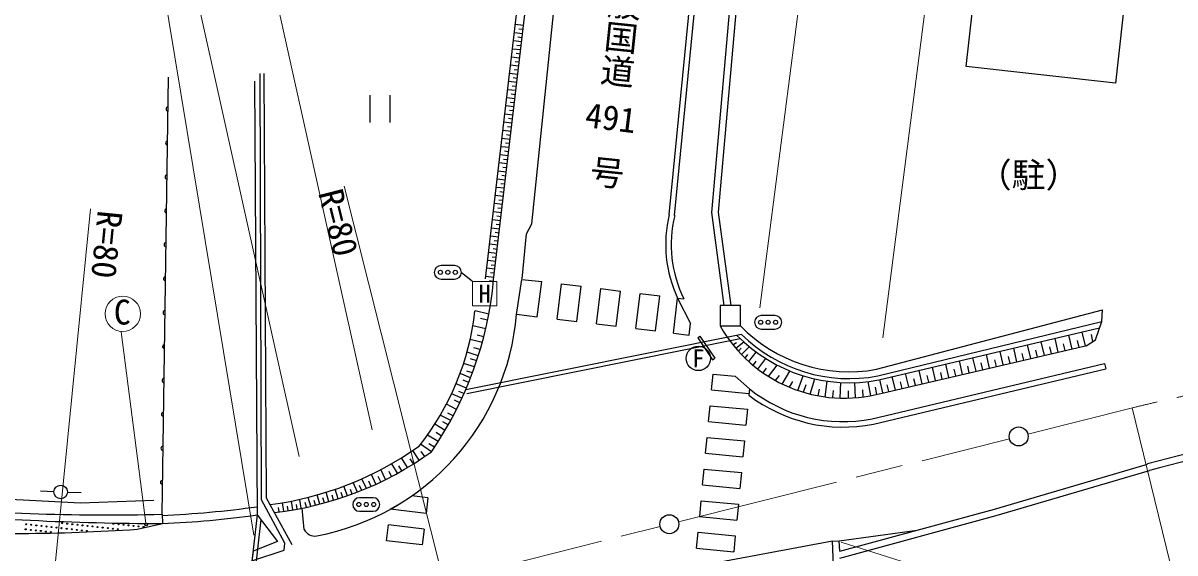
# Model space of a CAD drawing. Units: millimetres, scale not verified. Extents: x 40000 to 680000, y 20000 to 380000.
# Drawn here: x 304138 to 389012, y 280416 to 319464 of the extents above; entities that cross this region are included whole.
import ezdxf
from ezdxf.enums import TextEntityAlignment as Align

# ---------------------------------------------------------------- set-up
doc = ezdxf.new("R2010")
doc.units = ezdxf.units.MM
doc.header["$LTSCALE"] = 1000
doc.linetypes.add('CHAIN', pattern=[18.5, 12, -1.5, 3.5, -1.5])
for name, color, linetype, lineweight in [('M-BGD', 7, 'Continuous', 25), ('M-BMK', 2, 'CHAIN', 13), ('M-BMK-SRVR', 3, 'Continuous', 25), ('M-STR-HTXT', 7, 'Continuous', 13), ('M-STR-STRC', 7, 'Continuous', 25), ('名称未設定-5', 7, 'Continuous', 13)]:
    doc.layers.add(name, color=color, linetype=linetype, lineweight=lineweight)
doc.styles.add('@ＭＳ ゴシック', font='')
doc.styles.add('ＭＳ ゴシック', font='')
doc.styles.get('@ＭＳ ゴシック').set_extended_font_data('@MS Gothic')
doc.styles.get('ＭＳ ゴシック').set_extended_font_data('MS Gothic')

# ---------------------------------------------------------------- blocks, each defined once
blk = doc.blocks.new('open_arrow')
at = {"color": 0, "linetype": 'Continuous', "lineweight": -2}
blk.add_lwpolyline([(7.5, 1.25), (0, 0), (7.5, -1.25)], dxfattribs=at)

msp = doc.modelspace()

# ---------------------------------------------------------------- linework, layer by layer
at = {"layer": 'M-BGD'}
for p, q in [((338215, 300616), (341184, 325947)), ((338812, 300554), (341779, 325877)), ((341624, 304659), (343789, 325592)), ((351755, 305348), (353637, 324648)), ((352150, 305281), (354035, 324609)), ((354877, 305511), (356561, 324439)), ((355380, 305523), (357059, 324394)), ((341006, 319279), (340410, 319349)), ((340936, 318679), (340340, 318749)), ((340901, 318380), (340603, 318415)), ((340971, 318979), (340673, 319014)), ((340795, 317480), (340200, 317550)), ((340866, 318080), (340270, 318150)), ((340831, 317780), (340533, 317815)), ((340725, 316880), (340129, 316950)), ((340690, 316581), (340392, 316616)), ((340760, 317180), (340462, 317215)), ((321704, 284321), (321604, 315739)), ((322085, 284461), (321904, 315740)), ((340585, 315681), (339989, 315751)), ((340655, 316281), (340059, 316351)), ((340620, 315981), (340322, 316016)), ((314380, 283268), (314859, 315482)), ((321183, 315178), (321383, 283218)), ((340514, 315081), (339918, 315151)), ((340550, 315381), (340252, 315416)), ((329696, 314143), (329696, 312143)), ((331196, 312143), (331196, 314143)), ((340444, 314482), (339848, 314552)), ((340409, 314182), (340111, 314217)), ((340479, 314782), (340181, 314817)), ((340304, 313282), (339708, 313352)), ((340374, 313882), (339778, 313952)), ((340339, 313582), (340041, 313617)), ((340233, 312683), (339637, 312753)), ((340198, 312383), (339900, 312418)), ((340268, 312983), (339970, 313018)), ((340093, 311483), (339497, 311553)), ((340163, 312083), (339567, 312153)), ((340128, 311783), (339830, 311818)), ((340023, 310884), (339427, 310954)), ((340058, 311184), (339760, 311219)), ((339952, 310284), (339356, 310354)), ((339917, 309984), (339619, 310019)), ((339987, 310584), (339689, 310619)), ((339812, 309085), (339216, 309155)), ((339882, 309684), (339286, 309754)), ((339847, 309385), (339549, 309420)), ((339741, 308485), (339146, 308555)), ((339706, 308185), (339408, 308220)), ((339777, 308785), (339479, 308820)), ((339601, 307286), (339005, 307356)), ((339671, 307885), (339075, 307955)), ((339636, 307586), (339338, 307621)), ((339531, 306686), (338935, 306756)), ((339495, 306386), (339198, 306421)), ((339566, 306986), (339268, 307021)), ((339390, 305487), (338794, 305557)), ((339460, 306086), (338864, 306156)), ((339425, 305787), (339127, 305822)), ((339320, 304887), (338724, 304957)), ((339355, 305187), (339057, 305222)), ((355798, 298654), (354877, 305511)), ((356303, 298654), (355380, 305523)), ((339250, 304287), (338654, 304357)), ((339214, 303988), (338916, 304023)), ((339285, 304587), (338987, 304622)), ((340902, 300609), (341223, 303937)), ((341223, 303937), (341624, 304659)), ((339109, 303088), (338513, 303158)), ((339179, 303688), (338583, 303758)), ((339144, 303388), (338846, 303423)), ((339039, 302488), (338443, 302558)), ((339004, 302189), (338706, 302224)), ((339074, 302788), (338776, 302823)), ((335939, 301592), (334939, 301592)), ((338902, 301321), (338306, 301391)), ((338968, 301889), (338373, 301959)), ((338933, 301589), (338635, 301624)), ((334939, 300592), (335939, 300592)), ((337236, 300443), (336435, 301049)), ((338832, 300721), (338236, 300791)), ((338867, 301021), (338569, 301056)), ((338796, 300421), (338499, 300456)), ((352370, 299195), (352835, 299139)), ((338457, 298021), (337440, 298260)), ((356996, 298654), (355496, 298654)), ((355496, 298654), (355496, 297154)), ((356996, 297154), (356996, 298654)), ((359535, 297916), (358535, 297916)), ((367010, 293949), (383669, 298323)), ((383624, 297476), (383669, 298323)), ((338227, 296932), (337284, 297154)), ((338366, 297565), (337851, 297686)), ((355496, 297154), (356996, 297154)), ((367123, 293462), (383624, 297476)), ((383163, 296113), (383624, 297476)), ((357080, 296520), (336767, 292441)), ((338082, 296342), (337606, 296454)), ((358535, 296916), (359535, 296916)), ((367191, 293169), (383461, 296995)), ((380415, 295208), (380180, 296224)), ((381437, 295444), (381200, 296464)), ((382409, 295670), (382172, 296691)), ((382972, 295992), (382854, 296502)), ((356975, 296193), (336826, 292147)), ((337974, 295934), (337085, 296143)), ((337826, 295416), (337349, 295529)), ((356438, 295763), (356716, 295932)), ((356659, 295496), (357235, 295970)), ((356842, 295288), (357057, 295501)), ((357075, 295038), (357643, 295616)), ((367433, 292199), (382526, 295697)), ((377371, 294502), (377138, 295508)), ((378383, 294737), (378149, 295746)), ((379397, 294972), (379163, 295985)), ((379906, 295090), (379789, 295597)), ((380926, 295326), (380808, 295835)), ((381949, 295563), (381830, 296074)), ((382462, 295682), (383163, 296113)), ((337683, 294947), (336852, 295217)), ((337562, 294576), (337115, 294721)), ((357342, 294772), (357538, 295032)), ((357618, 294515), (358150, 295220)), ((357935, 294240), (358159, 294537)), ((358283, 293964), (358864, 294733)), ((373358, 293572), (373128, 294566)), ((374357, 293803), (374126, 294800)), ((375358, 294036), (375127, 295035)), ((375861, 294152), (375745, 294653)), ((376363, 294269), (376131, 295272)), ((376867, 294385), (376751, 294888)), ((377877, 294619), (377760, 295123)), ((378890, 294854), (378773, 295360)), ((337408, 294124), (336602, 294385)), ((337249, 293685), (336835, 293819)), ((358665, 293687), (358920, 294025)), ((359068, 293422), (359698, 294257)), ((360080, 292864), (360636, 293823)), ((366711, 290309), (383827, 294368)), ((366797, 289918), (383919, 293978)), ((370382, 292882), (370154, 293866)), ((371371, 293112), (371142, 294099)), ((371867, 293226), (371752, 293721)), ((372363, 293341), (372134, 294332)), ((372861, 293457), (372746, 293953)), ((373857, 293688), (373742, 294185)), ((374857, 293920), (374742, 294419)), ((383827, 294368), (383919, 293978)), ((336805, 292570), (336040, 292876)), ((337114, 293330), (336342, 293639)), ((336976, 292984), (336563, 293149)), ((359584, 293119), (359874, 293504)), ((360613, 292625), (360867, 293054)), ((361232, 292391), (361607, 293475)), ((361642, 292259), (361839, 292824)), ((362143, 292124), (362470, 293245)), ((363232, 291917), (363376, 293079)), ((364345, 291826), (364402, 292978)), ((365468, 291847), (365426, 292970)), ((366600, 292006), (366396, 293045)), ((367485, 292211), (367258, 293187)), ((368414, 292426), (368188, 293404)), ((368905, 292540), (368792, 293030)), ((369397, 292654), (369169, 293635)), ((369889, 292768), (369776, 293259)), ((370877, 292997), (370762, 293490)), ((336477, 291828), (335710, 292134)), ((336628, 292163), (336236, 292320)), ((357654, 292521), (357609, 292048)), ((362729, 291998), (362822, 292493)), ((363800, 291894), (363861, 292388)), ((364947, 291826), (364947, 292353)), ((366029, 291914), (366010, 292433)), ((367044, 292100), (366939, 292636)), ((367925, 292313), (367811, 292801)), ((336076, 290997), (335329, 291368)), ((336314, 291482), (335918, 291678)), ((335650, 290184), (334883, 290565)), ((335830, 290519), (335441, 290712)), ((335231, 289447), (334478, 289905)), ((335466, 289854), (335079, 290090)), ((334724, 288622), (333935, 289102)), ((334982, 289032), (334570, 289283)), ((333316, 287242), (332863, 287967)), ((334226, 287870), (333429, 288425)), ((333737, 287525), (333475, 287888)), ((334452, 288204), (334047, 288451)), ((331739, 286289), (331300, 286993)), ((332473, 286712), (332028, 287426)), ((332897, 286972), (332652, 287364)), ((375712, 283655), (386994, 286971)), ((330143, 285481), (329806, 286206)), ((330499, 285649), (330315, 286044)), ((330853, 285822), (330510, 286561)), ((331281, 286042), (331111, 286408)), ((332052, 286465), (331822, 286834)), ((375845, 283172), (387127, 286489)), ((328039, 284630), (327782, 285338)), ((328782, 284905), (328457, 285604)), ((329092, 285027), (328928, 285379)), ((329440, 285171), (329109, 285883)), ((329792, 285323), (329614, 285707)), ((297413, 284672), (308360, 284111)), ((306415, 284932), (305416, 284967)), ((307415, 284897), (308414, 284864)), ((323970, 281013), (322085, 284461)), ((324627, 283705), (324526, 284365)), ((325348, 283856), (325157, 284515)), ((326005, 284014), (325810, 284690)), ((326339, 284102), (326234, 284467)), ((326673, 284195), (326473, 284887)), ((327012, 284295), (326904, 284670)), ((327351, 284400), (327146, 285109)), ((327695, 284512), (327589, 284877)), ((328387, 284755), (328260, 285094)), ((329928, 284488), (328928, 284488)), ((308360, 284111), (313773, 284311)), ((323429, 281133), (321704, 284321)), ((323014, 283448), (322965, 283767)), ((323342, 283492), (323247, 284113)), ((323675, 283540), (323624, 283873)), ((324007, 283593), (323908, 284234)), ((324342, 283652), (324292, 283980)), ((324857, 282148), (324696, 283719)), ((325022, 283785), (324924, 284123)), ((325677, 283933), (325579, 284270)), ((328928, 283488), (329928, 283488)), ((364311, 280548), (375712, 283655)), ((314383, 283268), (314401, 282585)), ((321383, 283218), (319889, 269877)), ((321647, 282874), (320187, 269847)), ((321383, 283218), (322887, 281253)), ((364329, 280033), (375845, 283172)), ((312536, 282164), (314401, 282585)), ((364283, 281313), (370012, 282101)), ((312331, 271722), (363781, 281319)), ((322887, 281253), (321085, 280553)), ((323388, 280632), (323429, 281133)), ((363871, 278826), (363781, 281319)), ((363782, 281295), (364283, 281313)), ((364311, 280548), (364283, 281313)), ((321004, 279829), (323388, 280632)), ((321085, 280553), (321004, 279829))]:
    msp.add_line(p, q, dxfattribs=at)
msp.add_lwpolyline([(375238, 330707), (386240, 329475), (384622, 315028), (373620, 316260)], close=True, dxfattribs=at)
for centre, radius in [((334889, 301092), 150), ((335439, 301092), 150), ((335989, 301092), 150), ((358485, 297416), 150), ((359035, 297416), 150), ((359585, 297416), 150), ((353893, 294752), 900), ((306915, 284914), 500), ((328878, 283988), 150), ((329428, 283988), 150), ((329978, 283988), 150), ((307022, 282615), 37.5), ((304331, 282158), 37.5), ((304372, 282531), 37.5), ((304703, 282117), 37.5), ((304744, 282490), 37.5), ((305076, 282076), 37.5), ((305117, 282449), 37.5), ((305449, 282035), 37.5), ((305490, 282407), 37.5), ((305822, 281993), 37.5), ((305863, 282366), 37.5), ((306194, 281952), 37.5), ((306235, 282325), 37.5), ((306608, 282284), 37.5), ((306981, 282243), 37.5), ((307354, 282201), 37.5), ((307395, 282574), 37.5), ((307726, 282160), 37.5), ((307768, 282533), 37.5), ((308099, 282119), 37.5), ((308140, 282492), 37.5), ((308472, 282078), 37.5), ((308513, 282451), 37.5), ((308845, 282037), 37.5), ((308886, 282409), 37.5), ((309258, 282368), 37.5), ((309631, 282327), 37.5), ((310004, 282286), 37.5), ((310377, 282245), 37.5), ((310749, 282204), 37.5), ((310791, 282576), 37.5), ((311122, 282162), 37.5), ((311163, 282535), 37.5), ((311536, 282494), 37.5), ((311909, 282453), 37.5), ((312281, 282411), 37.5), ((312654, 282370), 37.5), ((313027, 282329), 37.5), ((313207, 282503), 100)]:
    msp.add_circle(centre, radius, dxfattribs=at)
for centre, radius, start, end in [((314824, 313123), 150, 89.14907, 269.14907), ((314786, 310623), 150, 89.14907, 269.14907), ((314749, 308124), 150, 89.14907, 269.14907), ((314712, 305624), 150, 89.14907, 269.14907), ((360743, 303139), 9255, 166.18695, 205.2218), ((360795, 303135), 8907, 166.06041, 206.65777), ((314675, 303124), 150, 89.14907, 269.14907), ((334939, 301092), 500, 90, 270), ((335939, 301092), 500, 270, 90), ((314638, 300625), 150, 89.14907, 269.14907), ((312253, 302986), 26670, 325.47316, 354.76801), ((314601, 298125), 150, 89.14907, 269.14907), ((322392, 299530), 18169, 280.74585, 355.17093), ((318085, 300418), 19474, 321.43876, 353.60406), ((358535, 297416), 500, 90, 270), ((359535, 297416), 500, 270, 90), ((364643, 302334), 10512, 209.52263, 285.38998), ((365017, 304967), 11197, 224.24692, 280.25355), ((365013, 304522), 11560, 224.28162, 280.86129), ((365023, 304586), 11321, 225.43755, 280.68973), ((314564, 295625), 150, 89.14907, 269.14907), ((314564, 295625), 75, 89.14907, 269.14907), ((314527, 293125), 150, 89.14907, 269.14907), ((364545, 301089), 11395, 232.50485, 281.39631), ((364545, 301089), 10995, 231.19035, 281.36128), ((314489, 290626), 150, 89.14907, 269.14907), ((418536, 173061), 118197, 93.31117, 105.47747), ((418536, 173061), 117697, 93.31365, 105.47783), ((314452, 288126), 150, 89.14907, 269.14907), ((319162, 308230), 24461, 277.4875, 305.34697), ((320017, 307474), 24212, 276.2697, 305.93328), ((314415, 285626), 150, 89.14907, 269.14907), ((328928, 283988), 500, 90, 270), ((329928, 283988), 500, 270, 90), ((310426, 433569), 150354, 264.09585, 271.50801), ((314807, 495799), 213214, 264.6677, 269.89093), ((311250, 356141), 73023, 272.45234, 277.97332), ((311250, 356141), 73623, 272.45234, 277.9109), ((303175, 422542), 140690, 266.85333, 273.81506), ((325605, 282478), 817, 203.78919, 282.33581)]:
    msp.add_arc(centre, radius, start, end, dxfattribs=at)
at = {"layer": 'M-BMK'}
for p, q in [((378176, 289174), (385886, 291112)), ((352437, 282704), (376818, 288833)), ((335124, 278352), (351079, 282363))]:
    msp.add_line(p, q, dxfattribs=at)
msp.add_arc((416855, 164855), 130000, 88.86029, 103.78139, dxfattribs=at)
at = {"layer": 'M-BMK-SRVR'}
for centre in [(377497, 289003), (351758, 282534)]:
    msp.add_circle(centre, 700, dxfattribs=at)
at = {"layer": 'M-STR-HTXT'}
for p, q in [((358422, 298472), (364098, 342467)), ((367479, 296260), (373288, 341281)), ((329868, 289479), (320758, 330476)), ((324478, 287536), (315210, 329243)), ((335124, 278352), (327810, 307447)), ((306145, 275912), (309104, 305766)), ((313194, 282603), (311372, 296709)), ((385862, 291106), (393014, 261971)), ((364420, 281206), (387784, 273858))]:
    msp.add_line(p, q, dxfattribs=at)
msp.add_lwpolyline([(321146, 281731), (312645, 333220), (294754, 333220)], dxfattribs=at)
at = {"layer": 'M-STR-STRC'}
for p, q in [((340496, 297999), (340885, 300567)), ((340885, 300567), (342354, 300430)), ((342031, 297815), (342354, 300430)), ((343484, 297642), (343805, 300251)), ((343805, 300251), (345257, 300072)), ((344936, 297468), (345257, 300072)), ((346388, 297295), (346709, 299893)), ((346709, 299893), (348160, 299714)), ((347840, 297121), (348160, 299714)), ((349293, 296948), (349612, 299535)), ((349612, 299535), (351063, 299356)), ((350745, 296774), (351063, 299356)), ((352052, 296618), (352370, 299195)), ((352370, 299195), (353318, 297322)), ((340496, 298000), (342031, 297815)), ((343484, 297642), (344936, 297468)), ((346388, 297295), (347840, 297121)), ((353213, 296475), (353318, 297322)), ((349293, 296948), (350745, 296774)), ((352052, 296618), (353213, 296475)), ((353849, 296273), (354015, 296384)), ((353849, 296273), (354931, 294649)), ((354015, 296384), (355098, 294759)), ((354931, 294649), (355098, 294759)), ((354875, 292428), (354987, 293592)), ((354987, 293592), (356606, 293438)), ((356606, 293438), (357654, 292521)), ((354875, 292428), (357620, 292166)), ((354653, 290097), (354764, 291263)), ((354764, 291263), (357509, 291001)), ((357509, 291001), (357398, 289836)), ((354653, 290097), (357398, 289836)), ((354431, 287766), (354542, 288932)), ((354542, 288932), (357287, 288670)), ((357287, 288670), (357176, 287504)), ((354431, 287766), (357176, 287504)), ((354209, 285435), (354320, 286601)), ((354320, 286601), (357064, 286339)), ((357064, 286339), (356953, 285173)), ((354209, 285435), (356953, 285173)), ((333971, 284486), (332786, 284627)), ((333971, 284486), (333832, 283324)), ((331194, 283639), (331874, 284029)), ((333832, 283324), (331194, 283639)), ((354016, 283101), (354098, 284269)), ((354098, 284269), (356842, 284008)), ((356842, 284008), (356731, 282842)), ((353987, 283104), (356731, 282842)), ((330917, 281321), (331055, 282478)), ((333693, 282162), (331055, 282478)), ((333693, 282162), (333555, 281005)), ((353764, 280773), (353875, 281938)), ((353875, 281938), (356620, 281677)), ((333555, 281005), (330917, 281321)), ((356620, 281677), (356509, 280511)), ((353764, 280773), (356509, 280511))]:
    msp.add_line(p, q, dxfattribs=at)
at = {"layer": '名称未設定-5'}
for p, q in [((337250, 300415), (339050, 300415)), ((337250, 298615), (337250, 300415)), ((339050, 300415), (339050, 298615)), ((339050, 298615), (337250, 298615))]:
    msp.add_line(p, q, dxfattribs=at)
msp.add_circle((311485, 298035), 1300, dxfattribs=at)

# ---------------------------------------------------------------- block references
at = {"layer": 'M-STR-HTXT'}
for p, rotation in [((313194, 282603), 97.4), ((321146, 281731), 99.4)]:
    msp.add_blockref('open_arrow', p, dxfattribs=dict(at, rotation=rotation))

# ---------------------------------------------------------------- texts
at = {"layer": 'M-BGD'}
for s, rotation, style, p in [('一般国道\u3000\u3000号', 264.094, '@ＭＳ ゴシック', (346467, 316081)), ('491', 352.875, 'ＭＳ ゴシック', (347269, 311028))]:
    msp.add_text(s, height=1833, rotation=rotation, dxfattribs=dict(at, style=style)).set_placement(p, align=Align.BOTTOM_CENTER)
at = {"layer": 'M-BGD', "style": 'ＭＳ ゴシック'}
msp.add_text('（駐）', height=1833, dxfattribs=at).set_placement((374479, 306799), align=Align.BOTTOM_LEFT)
msp.add_text('F', height=1320, rotation=359.086, dxfattribs=at).set_placement((353893, 294752), align=Align.MIDDLE_CENTER)
at = {"layer": 'M-STR-HTXT', "style": 'ＭＳ ゴシック'}
for rotation, p in [(284.11, (325342, 306823)), (264.349, (309104, 305766))]:
    msp.add_text('R=80', height=1833, rotation=rotation, dxfattribs=at).set_placement(p, align=Align.BOTTOM_LEFT)
at = {"layer": 'M-STR-STRC', "style": 'ＭＳ ゴシック'}
msp.add_text('C', height=1833, dxfattribs=at).set_placement((310825, 296696), align=Align.BOTTOM_LEFT)
at = {"layer": '名称未設定-5', "style": 'ＭＳ ゴシック'}
msp.add_text('H', height=1320, dxfattribs=at).set_placement((338150, 299515), align=Align.MIDDLE_CENTER)

doc.saveas('drawing.dxf')
